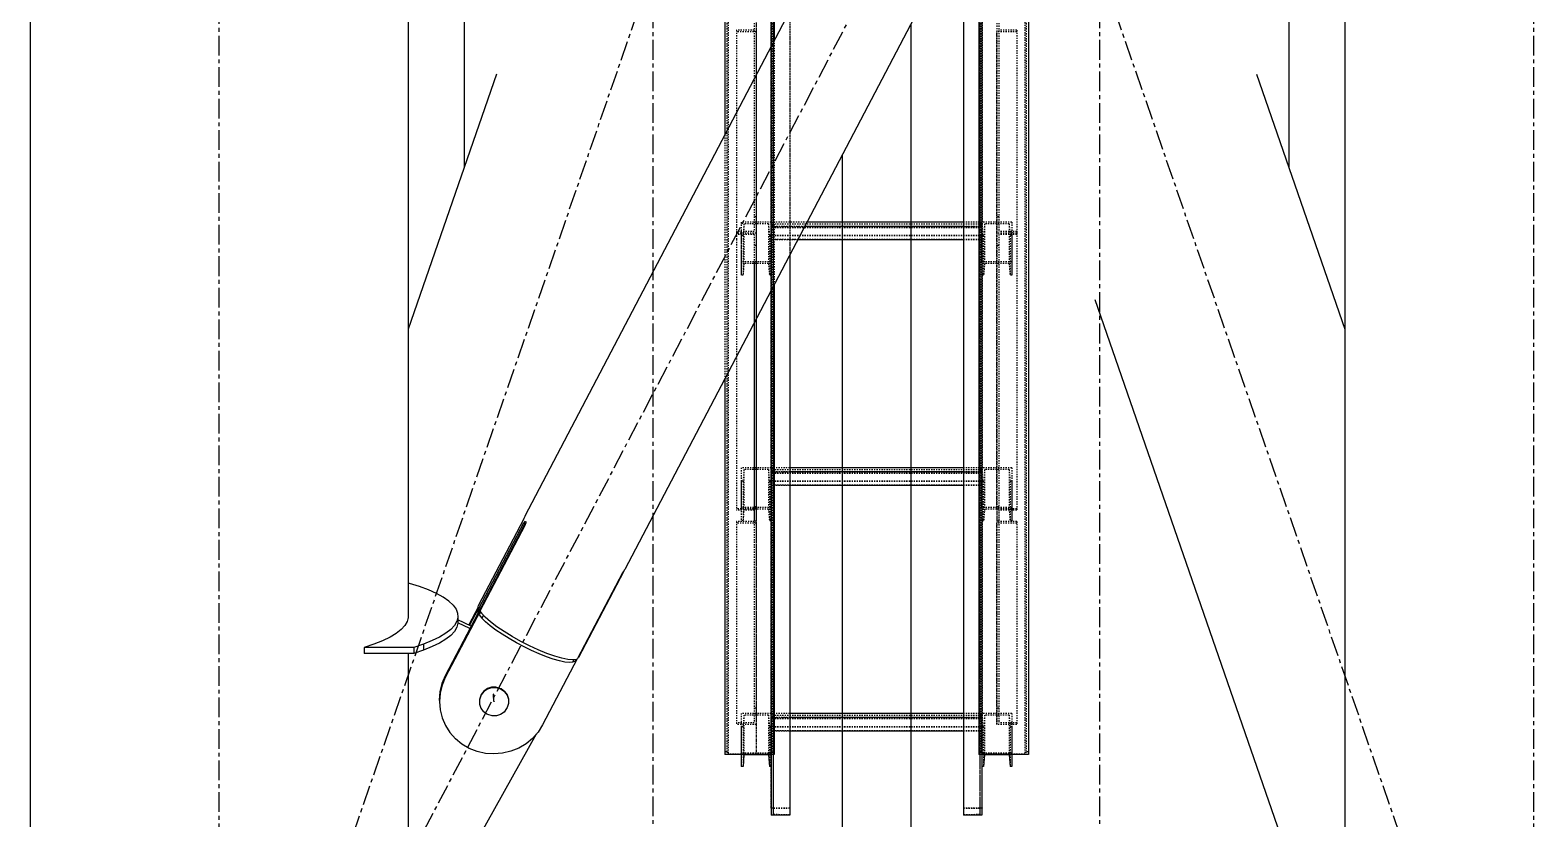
# Model space of a CAD drawing. Header units: millimetres. Extents: x 5143 to 30813, y 232 to 21408.
# Drawn here: x 11764 to 12370, y 1772 to 2090 of the extents above; entities that cross this region are included whole.
import ezdxf

# ---------------------------------------------------------------- set-up
doc = ezdxf.new("R2010")
doc.units = ezdxf.units.MM
doc.header["$LTSCALE"] = 0.25
for name, pattern in [('CENTER', [50.8, 31.75, -6.35, 6.35, -6.35]), ('XKITLINE00', [0]), ('XKITLINE02', [4, 2, -2]), ('XKITLINE03', [6, 3, -1, 1, -1])]:
    doc.linetypes.add(name, pattern=pattern)

msp = doc.modelspace()

# ---------------------------------------------------------------- linework, layer by layer
at = {"color": 8, "linetype": 'CENTER'}
for p, q in [((12015, 1442.74), (12015, 3096.7)), ((12195, 1442.74), (12195, 3096.7)), ((11840, 1609.57), (12370, 2620.27)), ((11840, 1609.57), (11840, 2357.78)), ((12370, 1609.57), (12370, 2357.78)), ((11840, 1609.57), (12015, 2114.92)), ((12370, 1609.57), (12195, 2114.92)), ((11950.78, 1819.22), (11950.58, 1822.06))]:
    msp.add_line(p, q, dxfattribs=at)
at = {"color": 3, "linetype": 'XKITLINE02'}
for p, q in [((12062.5, 3025.09), (12062.5, 1776.2)), ((12070, 3025.09), (12070, 1776.08)), ((12147.5, 3025.09), (12147.5, 1776.2)), ((12062.5, 3022.24), (12062.5, 1792.91)), ((12063.35, 3024.89), (12063.35, 1776.01)), ((12063.35, 3022.43), (12063.35, 1773.55)), ((12140, 3024.82), (12140, 1776.08)), ((12146.65, 3024.77), (12146.65, 1776.01)), ((12146.65, 3022.43), (12146.65, 1773.55)), ((12147.5, 3022.24), (12147.5, 1792.91)), ((12044.65, 3002.41), (12044.65, 1798.89)), ((12045.18, 3000.84), (12045.18, 1797.94)), ((12062.42, 3000.84), (12062.42, 1797.94)), ((12062.95, 3002.41), (12062.95, 1798.89)), ((12147.05, 3002.41), (12147.05, 1798.89)), ((12147.58, 3000.84), (12147.58, 1797.94)), ((12164.82, 3000.84), (12164.82, 1797.94)), ((12165.35, 3002.41), (12165.35, 1798.89)), ((12166.2, 2977.62), (12166.2, 1797.82)), ((12063.8, 2643.09), (12063.8, 2085.53)), ((12055.7, 2095.49), (12055.7, 2069.66)), ((12055.7, 2095.49), (12055.7, 2008.52)), ((12056.5, 2095.49), (12056.5, 2007.86)), ((12070, 2097.35), (12070, 1999.02)), ((12153.5, 2095.49), (12153.5, 2007.86)), ((12154.3, 2095.49), (12154.3, 2008.52)), ((12055.7, 2089.6), (12048.5, 2089.6)), ((12048.5, 2089.6), (12048.5, 2082.36)), ((12056.5, 2088.94), (12048.5, 2088.94)), ((12063.8, 2085.53), (12063.8, 1987.2)), ((12161.5, 2088.94), (12153.5, 2088.94)), ((12161.5, 2089.6), (12154.3, 2089.6)), ((12161.5, 2089.6), (12161.5, 2007.86)), ((12048.5, 2082.49), (12048.5, 2007.86)), ((12056.5, 2071.19), (12056.5, 2007.86)), ((12043.8, 2047.39), (12043.8, 2046.97)), ((12043.8, 2047.39), (12043.8, 1949.06)), ((12056.5, 2014.41), (12055.7, 2014.41)), ((12153.5, 2014.41), (12153.5, 2007.86)), ((12154.3, 2014.41), (12153.5, 2014.41)), ((12154.3, 2014.41), (12154.3, 2008.52)), ((12055.7, 2008.52), (12048.5, 2008.52)), ((12056.5, 2007.86), (12048.5, 2007.86)), ((12048.5, 2007.86), (12048.5, 2005.37)), ((12056.5, 2007.86), (12048.5, 2007.86)), ((12055.7, 2007.36), (12048.5, 2007.36)), ((12050.5, 2012.29), (12050.5, 2006.85)), ((12062.5, 2012.29), (12050.5, 2012.29)), ((12050.5, 2009.18), (12050.5, 1996.31)), ((12051.18, 2006.85), (12050.5, 2006.85)), ((12050.5, 2006.85), (12050.5, 1990.87)), ((12051.56, 2011.6), (12051.18, 2006.85)), ((12051.18, 2006.85), (12051.18, 1990.87)), ((12061.43, 2011.6), (12051.56, 2011.6)), ((12051.56, 2011.6), (12051.56, 1995.62)), ((12055.7, 2007.36), (12055.7, 1891.78)), ((12056.5, 2007.86), (12056.5, 1891.78)), ((12061.43, 2011.6), (12061.82, 2006.85)), ((12061.43, 2011.6), (12061.43, 1995.62)), ((12062.5, 2006.85), (12061.82, 2006.85)), ((12061.82, 2006.85), (12061.82, 1990.87)), ((12062.5, 2012.29), (12062.5, 2002.13)), ((12062.5, 2012.29), (12062.5, 2005.14)), ((12076.96, 2012.29), (12062.5, 2012.29)), ((12147.5, 2011.45), (12062.5, 2011.45)), ((12076.06, 2010.58), (12062.5, 2010.58)), ((12147.5, 2010.04), (12062.5, 2010.04)), ((12062.5, 2008.7), (12062.5, 1996.31)), ((12147.5, 2006.85), (12062.5, 2006.85)), ((12147.5, 2006.75), (12062.5, 2006.75)), ((12147.5, 2012.29), (12140, 2012.29)), ((12147.5, 2010.58), (12140, 2010.58)), ((12147.5, 2012.29), (12147.5, 1996.31)), ((12147.5, 2012.29), (12147.5, 2006.85)), ((12159.5, 2012.29), (12147.5, 2012.29)), ((12147.5, 2012.29), (12147.5, 2005.14)), ((12147.5, 2006.85), (12147.5, 1990.87)), ((12148.18, 2006.85), (12147.5, 2006.85)), ((12148.56, 2011.6), (12148.18, 2006.85)), ((12148.18, 2006.85), (12148.18, 1990.87)), ((12148.56, 2011.6), (12148.56, 1995.62)), ((12158.43, 2011.6), (12148.56, 2011.6)), ((12161.5, 2007.86), (12153.5, 2007.86)), ((12153.5, 2007.86), (12153.5, 1891.78)), ((12161.5, 2007.86), (12153.5, 2007.86)), ((12161.5, 2008.52), (12154.3, 2008.52)), ((12154.3, 2007.36), (12154.3, 1891.78)), ((12161.5, 2007.36), (12154.3, 2007.36)), ((12158.43, 2011.6), (12158.43, 1995.62)), ((12158.43, 2011.6), (12158.82, 2006.85)), ((12158.82, 2006.85), (12158.82, 1990.87)), ((12159.5, 2006.85), (12158.82, 2006.85)), ((12159.5, 2012.29), (12159.5, 1996.31)), ((12159.5, 2012.29), (12159.5, 2006.85)), ((12159.5, 2006.85), (12159.5, 1990.87)), ((12161.5, 2008.52), (12161.5, 2007.86)), ((12161.5, 2007.86), (12161.5, 1896.25)), ((12048.5, 2005.37), (12048.5, 1896.25)), ((12056.5, 2002.9), (12055.7, 2002.9)), ((12147.5, 2005.24), (12062.5, 2005.24)), ((12073.21, 2005.14), (12062.5, 2005.14)), ((12062.5, 2002.13), (12062.5, 1990.87)), ((12147.5, 2005.14), (12140, 2005.14)), ((12154.3, 2002.9), (12153.5, 2002.9)), ((12050.5, 1996.31), (12050.5, 1990.87)), ((12062.5, 1996.31), (12050.5, 1996.31)), ((12051.56, 1995.62), (12051.18, 1990.87)), ((12061.43, 1995.62), (12051.56, 1995.62)), ((12055.7, 1995.73), (12055.7, 1891.78)), ((12061.43, 1995.62), (12061.82, 1990.87)), ((12062.5, 1996.31), (12062.5, 1990.87)), ((12147.5, 1996.31), (12147.5, 1990.87)), ((12159.5, 1996.31), (12147.5, 1996.31)), ((12148.56, 1995.62), (12148.18, 1990.87)), ((12158.43, 1995.62), (12148.56, 1995.62)), ((12158.43, 1995.62), (12158.82, 1990.87)), ((12159.5, 1996.31), (12159.5, 1990.87)), ((12051.18, 1990.87), (12050.5, 1990.87)), ((12062.5, 1990.87), (12061.82, 1990.87)), ((12148.18, 1990.87), (12147.5, 1990.87)), ((12159.5, 1990.87), (12158.82, 1990.87)), ((12050.5, 1913.32), (12050.5, 1907.87)), ((12062.5, 1913.32), (12050.5, 1913.32)), ((12050.5, 1913.32), (12050.5, 1896.74)), ((12051.56, 1912.63), (12051.18, 1907.87)), ((12061.43, 1912.63), (12051.56, 1912.63)), ((12051.56, 1912.63), (12051.56, 1896.64)), ((12061.43, 1912.63), (12061.82, 1907.87)), ((12061.43, 1912.63), (12061.43, 1896.64)), ((12062.5, 1913.32), (12062.5, 1907.87)), ((12062.5, 1913.32), (12062.5, 1897.33)), ((12062.5, 1913.32), (12062.5, 1906.16)), ((12070, 1913.32), (12062.5, 1913.32)), ((12147.5, 1912.47), (12062.5, 1912.47)), ((12070, 1911.61), (12062.5, 1911.61)), ((12147.5, 1911.06), (12062.5, 1911.06)), ((12147.5, 1913.32), (12140, 1913.32)), ((12147.5, 1911.61), (12140, 1911.61)), ((12147.5, 1913.32), (12147.5, 1897.33)), ((12147.5, 1913.32), (12147.5, 1907.87)), ((12159.5, 1913.32), (12147.5, 1913.32)), ((12147.5, 1913.32), (12147.5, 1906.16)), ((12148.56, 1912.63), (12148.18, 1907.87)), ((12148.56, 1912.63), (12148.56, 1896.64)), ((12158.43, 1912.63), (12148.56, 1912.63)), ((12158.43, 1912.63), (12158.43, 1896.64)), ((12158.43, 1912.63), (12158.82, 1907.87)), ((12159.5, 1913.32), (12159.5, 1897.33)), ((12159.5, 1913.32), (12159.5, 1907.87)), ((12051.18, 1907.87), (12050.5, 1907.87)), ((12050.5, 1907.87), (12050.5, 1891.89)), ((12051.18, 1907.87), (12051.18, 1891.89)), ((12062.5, 1907.87), (12061.82, 1907.87)), ((12061.82, 1907.87), (12061.82, 1891.89)), ((12062.5, 1907.87), (12062.5, 1891.89)), ((12147.5, 1907.87), (12062.5, 1907.87)), ((12147.5, 1907.78), (12062.5, 1907.78)), ((12147.5, 1906.26), (12062.5, 1906.26)), ((12070, 1906.16), (12062.5, 1906.16)), ((12147.5, 1906.16), (12140, 1906.16)), ((12147.5, 1907.87), (12147.5, 1891.89)), ((12148.18, 1907.87), (12147.5, 1907.87)), ((12148.18, 1907.87), (12148.18, 1891.89)), ((12158.82, 1907.87), (12158.82, 1891.89)), ((12159.5, 1907.87), (12158.82, 1907.87)), ((12159.5, 1907.87), (12159.5, 1891.89)), ((12056.5, 1897.54), (12055.7, 1897.54)), ((12055.7, 1897.54), (12055.7, 1891.65)), ((12055.7, 1897.54), (12055.7, 1810.56)), ((12056.5, 1897.54), (12056.5, 1890.99)), ((12056.5, 1897.54), (12056.5, 1809.91)), ((12153.5, 1897.54), (12153.5, 1809.91)), ((12154.3, 1897.54), (12153.5, 1897.54)), ((12154.3, 1897.54), (12154.3, 1810.56)), ((12056.5, 1896.74), (12048.5, 1896.74)), ((12055.7, 1896.25), (12048.5, 1896.25)), ((12055.7, 1891.65), (12048.5, 1891.65)), ((12048.5, 1891.65), (12048.5, 1890.99)), ((12048.5, 1891.65), (12048.5, 1809.91)), ((12062.5, 1897.33), (12050.5, 1897.33)), ((12051.18, 1891.89), (12050.5, 1891.89)), ((12051.56, 1896.64), (12051.18, 1891.89)), ((12061.43, 1896.64), (12051.56, 1896.64)), ((12056.5, 1891.78), (12055.7, 1891.78)), ((12061.43, 1896.64), (12061.82, 1891.89)), ((12062.5, 1891.89), (12061.82, 1891.89)), ((12062.5, 1897.33), (12062.5, 1891.89)), ((12147.5, 1897.33), (12147.5, 1891.89)), ((12159.5, 1897.33), (12147.5, 1897.33)), ((12148.18, 1891.89), (12147.5, 1891.89)), ((12148.56, 1896.64), (12148.18, 1891.89)), ((12158.43, 1896.64), (12148.56, 1896.64)), ((12161.5, 1896.74), (12153.5, 1896.74)), ((12154.3, 1891.78), (12153.5, 1891.78)), ((12161.5, 1896.25), (12154.3, 1896.25)), ((12161.5, 1891.65), (12154.3, 1891.65)), ((12158.43, 1896.64), (12158.82, 1891.89)), ((12159.5, 1891.89), (12158.82, 1891.89)), ((12159.5, 1897.33), (12159.5, 1891.89)), ((12161.5, 1891.65), (12161.5, 1809.91)), ((12056.5, 1890.99), (12048.5, 1890.99)), ((12161.5, 1890.99), (12153.5, 1890.99)), ((12050.5, 1814.34), (12050.5, 1808.9)), ((12062.5, 1814.34), (12050.5, 1814.34)), ((12050.5, 1814.34), (12050.5, 1797.82)), ((12051.56, 1813.65), (12051.18, 1808.9)), ((12061.43, 1813.65), (12051.56, 1813.65)), ((12051.56, 1813.65), (12051.56, 1797.66)), ((12056.5, 1816.45), (12055.7, 1816.45)), ((12061.43, 1813.65), (12061.82, 1808.9)), ((12061.43, 1813.65), (12061.43, 1797.66)), ((12062.5, 1814.34), (12062.5, 1808.8)), ((12062.5, 1814.34), (12062.5, 1797.82)), ((12062.5, 1814.34), (12062.5, 1807.19)), ((12070, 1814.34), (12062.5, 1814.34)), ((12147.5, 1813.5), (12062.5, 1813.5)), ((12070, 1812.63), (12062.5, 1812.63)), ((12147.5, 1814.34), (12140, 1814.34)), ((12147.5, 1812.63), (12140, 1812.63)), ((12147.5, 1814.34), (12147.5, 1798.36)), ((12147.5, 1814.34), (12147.5, 1808.9)), ((12159.5, 1814.34), (12147.5, 1814.34)), ((12147.5, 1814.34), (12147.5, 1807.19)), ((12148.56, 1813.65), (12148.18, 1808.9)), ((12148.56, 1813.65), (12148.56, 1797.66)), ((12158.43, 1813.65), (12148.56, 1813.65)), ((12153.5, 1816.45), (12153.5, 1809.91)), ((12154.3, 1816.45), (12153.5, 1816.45)), ((12154.3, 1816.45), (12154.3, 1810.56)), ((12158.43, 1813.65), (12158.43, 1797.66)), ((12158.43, 1813.65), (12158.82, 1808.9)), ((12159.5, 1814.34), (12159.5, 1798.36)), ((12159.5, 1814.34), (12159.5, 1808.9)), ((12055.7, 1810.56), (12048.5, 1810.56)), ((12056.5, 1809.91), (12048.5, 1809.91)), ((12051.18, 1808.9), (12050.5, 1808.9)), ((12050.5, 1808.9), (12050.5, 1797.82)), ((12051.18, 1808.9), (12051.18, 1792.91)), ((12062.5, 1808.9), (12061.82, 1808.9)), ((12061.82, 1808.9), (12061.82, 1792.91)), ((12147.5, 1812.09), (12062.5, 1812.09)), ((12147.5, 1808.9), (12062.5, 1808.9)), ((12062.5, 1808.8), (12062.5, 1797.82)), ((12147.5, 1808.8), (12062.5, 1808.8)), ((12147.5, 1807.28), (12062.5, 1807.28)), ((12070, 1807.19), (12062.5, 1807.19)), ((12147.5, 1807.19), (12140, 1807.19)), ((12147.5, 1808.9), (12147.5, 1792.91)), ((12148.18, 1808.9), (12147.5, 1808.9)), ((12148.18, 1808.9), (12148.18, 1792.91)), ((12161.5, 1809.91), (12153.5, 1809.91)), ((12161.5, 1810.56), (12154.3, 1810.56)), ((12158.82, 1808.9), (12158.82, 1792.91)), ((12159.5, 1808.9), (12158.82, 1808.9)), ((12159.5, 1808.9), (12159.5, 1792.91)), ((12161.5, 1810.56), (12161.5, 1809.91)), ((12044.65, 1798.89), (12043.8, 1798.89)), ((12044.65, 1798.89), (12045.18, 1797.94)), ((12062.42, 1797.94), (12045.18, 1797.94)), ((12062.5, 1798.36), (12050.5, 1798.36)), ((12062.95, 1798.89), (12062.42, 1797.94)), ((12063.8, 1798.89), (12062.95, 1798.89)), ((12147.05, 1798.89), (12146.2, 1798.89)), ((12147.05, 1798.89), (12147.58, 1797.94)), ((12147.5, 1798.36), (12147.5, 1797.82)), ((12159.5, 1798.36), (12147.5, 1798.36)), ((12164.82, 1797.94), (12147.58, 1797.94)), ((12159.5, 1798.36), (12159.5, 1797.82)), ((12165.35, 1798.89), (12164.82, 1797.94)), ((12166.2, 1798.89), (12165.35, 1798.89)), ((12070, 1776.2), (12062.5, 1776.2)), ((12062.5, 1776.2), (12062.5, 1773.35)), ((12070, 1776.2), (12070, 1776.08)), ((12147.5, 1776.2), (12140, 1776.2)), ((12147.5, 1776.2), (12147.5, 1773.35)), ((12070, 1776.08), (12063.35, 1776.01)), ((12063.35, 1776.01), (12063.35, 1773.55)), ((12070, 1773.47), (12063.35, 1773.55)), ((12070, 1773.47), (12070, 1773.35)), ((12146.65, 1776.01), (12140, 1776.08)), ((12146.65, 1773.55), (12140, 1773.47)), ((12146.65, 1776.01), (12146.65, 1773.55))]:
    msp.add_line(p, q, dxfattribs=at)
at = {"color": 1, "linetype": 'XKITLINE03'}
for p, q in [((12062.5, 1776.2), (12062.5, 3025.09)), ((12147.5, 3025.09), (12147.5, 1776.2)), ((12056.5, 2986.08), (12056.5, 1798.36)), ((12056.5, 2088.94), (12056.5, 2007.86)), ((12153.5, 2007.86), (12153.5, 2088.94)), ((12056.5, 2007.86), (12056.5, 1896.74)), ((12062.5, 2012.29), (12062.5, 1996.31)), ((12062.5, 2010.58), (12147.5, 2010.58)), ((12147.5, 1996.31), (12147.5, 2012.29)), ((12153.5, 1896.74), (12153.5, 2007.86)), ((12062.5, 1913.32), (12062.5, 1897.33)), ((12062.5, 1911.61), (12147.5, 1911.61)), ((12147.5, 1897.33), (12147.5, 1913.32)), ((12056.5, 1890.99), (12056.5, 1809.91)), ((12153.5, 1809.91), (12153.5, 1890.99)), ((12062.5, 1814.34), (12062.5, 1798.36)), ((12062.5, 1812.63), (12147.5, 1812.63)), ((12147.5, 1798.36), (12147.5, 1814.34))]:
    msp.add_line(p, q, dxfattribs=at)
at = {"color": 7, "linetype": 'XKITLINE00'}
for p, q in [((12043.8, 2597.45), (12043.8, 2047.39)), ((12063.8, 2597.45), (12063.8, 2085.53)), ((12166.2, 2182.47), (12166.2, 1797.82)), ((12146.2, 2144.33), (12146.2, 1797.82)), ((12140, 2132.51), (12140, 1773.35)), ((12140, 2010.58), (12076.06, 2010.58)), ((12140, 2012.29), (12076.96, 2012.29)), ((12140, 2005.14), (12073.21, 2005.14)), ((12070, 1999.02), (12070, 1773.35)), ((12063.8, 1987.2), (12063.8, 1797.82)), ((12043.8, 1949.06), (12043.8, 1797.82)), ((12140, 1913.32), (12070, 1913.32)), ((12140, 1911.61), (12070, 1911.61)), ((12140, 1906.16), (12070, 1906.16)), ((12140, 1814.34), (12070, 1814.34)), ((12140, 1812.63), (12070, 1812.63)), ((12140, 1807.19), (12070, 1807.19)), ((12063.8, 1797.82), (12043.8, 1797.82)), ((12050.5, 1797.82), (12050.5, 1792.91)), ((12051.56, 1797.66), (12051.18, 1792.91)), ((12061.43, 1797.66), (12051.56, 1797.66)), ((12061.43, 1797.66), (12061.82, 1792.91)), ((12062.5, 1797.82), (12062.5, 1792.91)), ((12166.2, 1797.82), (12146.2, 1797.82)), ((12147.5, 1797.82), (12147.5, 1792.91)), ((12148.56, 1797.66), (12148.18, 1792.91)), ((12158.43, 1797.66), (12148.56, 1797.66)), ((12158.43, 1797.66), (12158.82, 1792.91)), ((12159.5, 1797.82), (12159.5, 1792.91)), ((12051.18, 1792.91), (12050.5, 1792.91)), ((12062.5, 1792.91), (12061.82, 1792.91)), ((12062.5, 1792.91), (12062.5, 1773.35)), ((12147.5, 1792.91), (12147.5, 1773.35)), ((12148.18, 1792.91), (12147.5, 1792.91)), ((12159.5, 1792.91), (12158.82, 1792.91)), ((12070, 1773.35), (12062.5, 1773.35)), ((12147.5, 1773.35), (12140, 1773.35))]:
    msp.add_line(p, q, dxfattribs=at)
at = {"color": 8, "linetype": 'XKITLINE00'}
for p, q in [((12225.35, 2393.6), (11963.29, 1893.86)), ((12265.61, 2372.05), (12003.55, 1872.31)), ((11763.8, 2357.78), (11763.8, 1690.92)), ((11916.2, 2357.78), (11916.2, 1852.69)), ((12293.8, 2357.78), (12293.8, 1653.65)), ((11938.8, 2195.41), (11938.8, 2034.4)), ((12271.2, 2195.41), (12271.2, 2034.4)), ((12118.8, 2092.08), (12118.8, 1655.16)), ((11951.77, 2071.87), (11916.2, 1969.14)), ((12258.22, 2071.87), (12293.8, 1969.14)), ((12091.2, 2039.44), (12091.2, 1655.16)), ((12193.01, 1981.14), (12293.8, 1690.1)), ((11962.63, 1892.5), (11944.52, 1857.95)), ((11962.79, 1892.81), (11962.63, 1892.5)), ((11962.95, 1893.12), (11962.79, 1892.81)), ((11963.06, 1891.53), (11962.9, 1891.29)), ((11963.09, 1893.41), (11962.95, 1893.12)), ((11963.21, 1891.71), (11963.06, 1891.53)), ((11963.2, 1893.65), (11963.09, 1893.41)), ((11963.28, 1893.84), (11963.2, 1893.65)), ((11963.33, 1891.81), (11963.21, 1891.71)), ((11963.29, 1893.86), (11963.28, 1893.84)), ((11963.43, 1891.83), (11963.33, 1891.81)), ((11963.52, 1891.75), (11963.44, 1891.82)), ((11963.52, 1891.75), (11963.59, 1891.58)), ((11963.59, 1891.58), (11963.62, 1891.34)), ((11963.27, 1890.72), (11931.12, 1829.41)), ((11962.74, 1891), (11944.62, 1856.46)), ((11963.26, 1890.08), (11945.15, 1855.53)), ((11963.3, 1890.29), (11945.19, 1855.75)), ((11962.9, 1891.29), (11962.74, 1891)), ((11963.49, 1890.64), (11962.74, 1891)), ((11963.57, 1890.96), (11962.9, 1891.29)), ((11963.41, 1890.4), (11963.26, 1890.08)), ((11963.27, 1890.72), (11963.3, 1890.29)), ((11963.48, 1890.62), (11963.27, 1890.72)), ((11963.34, 1890.25), (11963.3, 1890.29)), ((11963.52, 1890.73), (11963.41, 1890.4)), ((11963.59, 1891.05), (11963.52, 1890.73)), ((11963.62, 1891.34), (11963.59, 1891.05)), ((12002.6, 1870.95), (11984.49, 1836.4)), ((12003.02, 1871.41), (11984.91, 1836.87)), ((12002.77, 1871.26), (12002.6, 1870.95)), ((12002.94, 1871.56), (12002.77, 1871.26)), ((12003.02, 1871.41), (12002.9, 1871.47)), ((12003.12, 1871.83), (12002.94, 1871.56)), ((12003.18, 1871.7), (12003.02, 1871.41)), ((12003.18, 1871.7), (12003.07, 1871.76)), ((12003.28, 1872.05), (12003.12, 1871.83)), ((12003.32, 1871.96), (12003.18, 1871.7)), ((12003.41, 1872.21), (12003.28, 1872.05)), ((12003.43, 1872.15), (12003.32, 1871.96)), ((12003.51, 1872.3), (12003.41, 1872.21)), ((12003.51, 1872.27), (12003.43, 1872.15)), ((12003.55, 1872.31), (12003.51, 1872.27)), ((12003.55, 1872.31), (12003.51, 1872.3)), ((11916.71, 1866.71), (11916.2, 1866.7)), ((11920.79, 1865.43), (11916.71, 1866.71)), ((11924.45, 1864.07), (11920.79, 1865.43)), ((11927.65, 1862.64), (11924.45, 1864.07)), ((11930.37, 1861.15), (11927.65, 1862.64)), ((11932.6, 1859.6), (11930.37, 1861.15)), ((11945.18, 1855.49), (11931.17, 1828.76)), ((11934.31, 1858), (11932.6, 1859.6)), ((11934.31, 1858), (11935.5, 1856.38)), ((11935.5, 1856.38), (11936.15, 1854.74)), ((11944.39, 1857.19), (11940.6, 1849.97)), ((11944.12, 1855.95), (11940.91, 1849.82)), ((11944.13, 1856.16), (11944.11, 1855.8)), ((11944.11, 1855.8), (11944.18, 1855.41)), ((11944.5, 1856.86), (11944.13, 1856.16)), ((11944.23, 1856.47), (11944.13, 1856.16)), ((11944.71, 1856.42), (11944.18, 1855.41)), ((11944.18, 1855.41), (11944.33, 1854.98)), ((11944.47, 1856.93), (11944.23, 1856.47)), ((11945.01, 1856.27), (11944.33, 1854.98)), ((11944.48, 1854.91), (11944.33, 1854.98)), ((11944.52, 1857.95), (11944.35, 1857.32)), ((11944.35, 1857.32), (11944.62, 1856.46)), ((11945.16, 1856.2), (11944.62, 1856.46)), ((11945.42, 1855.14), (11944.85, 1854.05)), ((11945.16, 1856.2), (11945.01, 1856.27)), ((11945.15, 1855.53), (11945.72, 1854.71)), ((11945.24, 1855.7), (11945.19, 1855.75)), ((11945.19, 1855.75), (11945.2, 1855.63)), ((11914.89, 1849.71), (11913.4, 1848.1)), ((11915.85, 1851.34), (11914.89, 1849.71)), ((11916.27, 1852.99), (11915.85, 1851.34)), ((11916.2, 1854.09), (11916.27, 1852.99)), ((11934.89, 1849.8), (11933.4, 1848.19)), ((11935.85, 1851.43), (11934.89, 1849.8)), ((11935.85, 1849.02), (11934.89, 1847.38)), ((11936.27, 1853.08), (11935.85, 1851.43)), ((11936.27, 1850.67), (11935.85, 1849.02)), ((11936.15, 1854.74), (11936.27, 1853.08)), ((11936.27, 1853.08), (11936.27, 1850.67)), ((11941.64, 1849.47), (11936.27, 1852.07)), ((11941.12, 1848.48), (11936.27, 1850.83)), ((11944.85, 1854.05), (11945.91, 1852.72)), ((11945.72, 1854.71), (11947.28, 1853.05)), ((11946.51, 1853.86), (11945.91, 1852.72)), ((11947.41, 1851.23), (11945.91, 1852.72)), ((11949.38, 1851.22), (11947.28, 1853.05)), ((11949.3, 1849.62), (11947.41, 1851.23)), ((11951.55, 1847.93), (11949.3, 1849.62)), ((11951.94, 1849.27), (11949.38, 1851.22)), ((11954.89, 1847.27), (11951.94, 1849.27)), ((11905.89, 1843.55), (11902.43, 1842.16)), ((11908.89, 1845.01), (11905.89, 1843.55)), ((11911.4, 1846.53), (11908.89, 1845.01)), ((11913.4, 1848.1), (11911.4, 1846.53)), ((11925.89, 1843.64), (11922.42, 1842.25)), ((11928.88, 1845.1), (11925.89, 1843.64)), ((11931.39, 1846.62), (11928.88, 1845.1)), ((11931.39, 1844.21), (11928.88, 1842.69)), ((11933.4, 1848.19), (11931.39, 1846.62)), ((11933.4, 1845.78), (11931.39, 1844.21)), ((11934.89, 1847.38), (11933.4, 1845.78)), ((11954.1, 1846.19), (11951.55, 1847.93)), ((11956.88, 1844.45), (11954.1, 1846.19)), ((11958.14, 1845.27), (11954.89, 1847.27)), ((11959.84, 1842.75), (11956.88, 1844.45)), ((11961.59, 1843.33), (11958.14, 1845.27)), ((11965.13, 1841.52), (11961.59, 1843.33)), ((11902.43, 1842.16), (11898.52, 1840.85)), ((11918.52, 1840.94), (11898.52, 1840.85)), ((11898.52, 1840.85), (11898.52, 1838.43)), ((11918.52, 1838.52), (11898.52, 1838.43)), ((11916.2, 1838.51), (11916.2, 1748.82)), ((11916.23, 1838.51), (11916.23, 1754.13)), ((11922.42, 1842.25), (11918.52, 1840.94)), ((11918.52, 1840.94), (11918.52, 1838.52)), ((11922.42, 1839.84), (11918.52, 1838.52)), ((11922.42, 1842.25), (11922.42, 1839.84)), ((11925.89, 1841.23), (11922.42, 1839.84)), ((11928.88, 1842.69), (11925.89, 1841.23)), ((11962.9, 1841.13), (11959.84, 1842.75)), ((11965.98, 1839.63), (11962.9, 1841.13)), ((11968.66, 1839.89), (11965.13, 1841.52)), ((11969.02, 1838.28), (11965.98, 1839.63)), ((11972.07, 1838.49), (11968.66, 1839.89)), ((11971.94, 1837.12), (11969.02, 1838.28)), ((11974.67, 1836.18), (11971.94, 1837.12)), ((11975.26, 1837.36), (11972.07, 1838.49)), ((11978.12, 1836.54), (11975.26, 1837.36)), ((11984.91, 1836.87), (11984.77, 1836.94)), ((11984.35, 1836.32), (11970.39, 1809.69)), ((11977.14, 1835.48), (11974.67, 1836.18)), ((11979.3, 1835.03), (11977.14, 1835.48)), ((11980.58, 1836.04), (11978.12, 1836.54)), ((11981.1, 1834.85), (11979.3, 1835.03)), ((11982.56, 1835.89), (11980.58, 1836.04)), ((11982.48, 1834.94), (11981.1, 1834.85)), ((11983.01, 1835.95), (11982.48, 1834.94)), ((11983.42, 1835.3), (11982.48, 1834.94)), ((11984, 1836.09), (11982.56, 1835.89)), ((11983.83, 1836.07), (11983.42, 1835.3)), ((11984.49, 1836.4), (11984, 1836.09)), ((11929.8, 1826.32), (11929, 1823.07)), ((11929.85, 1825.67), (11929.05, 1822.42)), ((11931.12, 1829.41), (11929.8, 1826.32)), ((11929.8, 1826.32), (11929.85, 1825.67)), ((11931.17, 1828.76), (11929.85, 1825.67)), ((11931.12, 1829.41), (11931.17, 1828.76)), ((11949.78, 1824.89), (11948.12, 1824.36)), ((11949.8, 1824.68), (11948.13, 1824.15)), ((11951.54, 1824.9), (11949.78, 1824.89)), ((11951.55, 1824.69), (11949.8, 1824.68)), ((11953.2, 1824.39), (11951.54, 1824.9)), ((11953.22, 1824.18), (11951.55, 1824.69)), ((11929, 1823.07), (11928.73, 1819.74)), ((11928.73, 1819.74), (11928.78, 1819.1)), ((11929.05, 1822.42), (11928.78, 1819.1)), ((11928.78, 1819.1), (11929.05, 1815.77)), ((11945.45, 1821.54), (11944.91, 1819.93)), ((11944.91, 1819.93), (11944.91, 1818.24)), ((11945.46, 1821.34), (11944.92, 1819.73)), ((11944.92, 1819.73), (11944.93, 1818.03)), ((11945.67, 1821.98), (11945.45, 1821.54)), ((11945.45, 1821.54), (11945.46, 1821.34)), ((11945.69, 1821.77), (11945.46, 1821.34)), ((11946.7, 1823.35), (11945.67, 1821.98)), ((11945.67, 1821.98), (11945.69, 1821.77)), ((11946.72, 1823.15), (11945.69, 1821.77)), ((11948.12, 1824.36), (11946.7, 1823.35)), ((11948.13, 1824.15), (11946.72, 1823.15)), ((11953.2, 1824.39), (11953.22, 1824.18)), ((11953.65, 1824.17), (11953.2, 1824.39)), ((11953.66, 1823.96), (11953.22, 1824.18)), ((11953.65, 1824.17), (11953.66, 1823.96)), ((11955.07, 1823.18), (11953.65, 1824.17)), ((11955.08, 1822.98), (11953.66, 1823.96)), ((11955.07, 1823.18), (11956.1, 1821.82)), ((11955.08, 1822.98), (11956.11, 1821.61)), ((11956.1, 1821.82), (11956.64, 1820.21)), ((11956.11, 1821.61), (11956.66, 1820.01)), ((11956.64, 1820.21), (11956.66, 1820.01)), ((11956.66, 1820.01), (11956.66, 1818.31)), ((11929.05, 1815.77), (11929.86, 1812.53)), ((11944.93, 1818.03), (11945.47, 1816.43)), ((11945.47, 1816.43), (11946.5, 1815.06)), ((11947.92, 1814.08), (11946.5, 1815.06)), ((11948.36, 1813.86), (11947.92, 1814.08)), ((11950.03, 1813.35), (11948.36, 1813.86)), ((11951.78, 1813.36), (11950.03, 1813.35)), ((11953.45, 1813.89), (11951.78, 1813.36)), ((11954.86, 1814.89), (11953.45, 1813.89)), ((11955.89, 1816.27), (11954.86, 1814.89)), ((11956.12, 1816.7), (11955.89, 1816.27)), ((11956.66, 1818.31), (11956.12, 1816.7)), ((11929.86, 1812.53), (11931.19, 1809.46)), ((11931.19, 1809.46), (11933, 1806.63)), ((11933, 1806.63), (11935.24, 1804.1)), ((11968.59, 1806.83), (11966.35, 1804.28)), ((11970.39, 1809.69), (11968.59, 1806.83)), ((11937.87, 1801.95), (11935.24, 1804.1)), ((11967.84, 1805.98), (11936.22, 1749.4)), ((11940.81, 1800.23), (11937.87, 1801.95)), ((11963.73, 1802.1), (11960.79, 1800.34)), ((11966.35, 1804.28), (11963.73, 1802.1)), ((11944, 1798.97), (11940.81, 1800.23)), ((11947.36, 1798.21), (11944, 1798.97)), ((11950.8, 1797.97), (11947.36, 1798.21)), ((11954.24, 1798.25), (11950.8, 1797.97)), ((11957.6, 1799.05), (11954.24, 1798.25)), ((11960.79, 1800.34), (11957.6, 1799.05))]:
    msp.add_line(p, q, dxfattribs=at)
at = {"color": 1, "linetype": 'XKITLINE00'}
for centre in [(12056.5, 2088.94), (12153.5, 2088.94), (12056.5, 2007.86), (12056.5, 2007.86), (12062.5, 2012.29), (12062.5, 2010.58), (12147.5, 2012.29), (12147.5, 2010.58), (12153.5, 2007.86), (12153.5, 2007.86), (12062.5, 1996.31), (12147.5, 1996.31), (12062.5, 1913.32), (12062.5, 1911.61), (12147.5, 1913.32), (12147.5, 1911.61), (12056.5, 1896.74), (12062.5, 1897.33), (12147.5, 1897.33), (12153.5, 1896.74), (12056.5, 1890.99), (12153.5, 1890.99), (12062.5, 1814.34), (12062.5, 1812.63), (12147.5, 1814.34), (12147.5, 1812.63), (12056.5, 1809.91), (12153.5, 1809.91), (12056.5, 1798.36), (12062.5, 1798.36), (12147.5, 1798.36), (12062.5, 1776.2), (12147.5, 1776.2)]:
    msp.add_circle(centre, 0.05, dxfattribs=at)
at = {"color": 8, "linetype": 'XKITLINE00'}
for centre in [(11950.58, 1822.06), (11950.78, 1819.22)]:
    msp.add_circle(centre, 0.05, dxfattribs=at)

doc.saveas('drawing.dxf')
